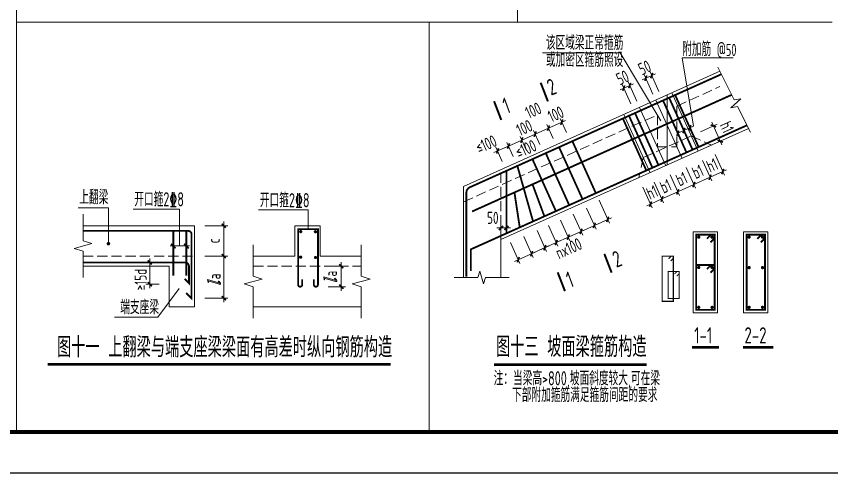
# Model space of a CAD drawing. Extents: x -129922 to 1190196, y -520662 to 139923.
# Drawn here: x -57610 to -37508, y -250510 to -239259 of the extents above; entities that cross this region are included whole.
import ezdxf
from ezdxf.enums import TextEntityAlignment as Align

# ---------------------------------------------------------------- set-up
doc = ezdxf.new("R2010")
doc.units = 0
doc.header["$LTSCALE"] = 1000
doc.header["$MEASUREMENT"] = 0
for name, pattern in [('DASH', [0.35, 0.25, -0.1]), ('DOTE', [2.42, 2, -0.2, 0.02, -0.2]), ('HIDDEN', [0.375, 0.25, -0.125])]:
    doc.linetypes.add(name, pattern=pattern)
doc.layers.add('$AUDIT_BAD_LAYER3', color=7, linetype='Continuous')
doc.layers.add('Y-云图图框', color=7, linetype='Continuous')
for name, color, linetype, lineweight in [('S-基础-DIM', 3, 'Continuous', 20), ('S-墙柱-REIN', 1, 'Continuous', 20), ('S-大样-实线', 2, 'Continuous', 20), ('S-板-BEAM', 4, 'DASH', 20), ('S-轴网-轴线', 1, 'DOTE', 9), ('S-通用-TAB', 7, 'Continuous', 20), ('S-通用-TEXT', 7, 'Continuous', 20), ('S-通用-THIN', 7, 'Continuous', 20)]:
    doc.layers.add(name, color=color, linetype=linetype, lineweight=lineweight)
doc.styles.add('_YT_Name', font='', dxfattribs={"width": 0.8})
doc.styles.add('_YT_Sign_Text', font='ros.shx', dxfattribs={"width": 0.8, "bigfont": 'hztxt.shx'})
doc.styles.get("Standard").update_dxf_attribs({"font": 'gbenor.shx', "bigfont": 'gbcbig.shx'})
doc.styles.add('TSSD_Dimension', font='tssdeng.shx', dxfattribs={"width": 0.7, "bigfont": 'HZTXT.SHX'})
doc.styles.add('TSSD_Rein', font='tssdeng.shx', dxfattribs={"width": 0.7, "bigfont": 'hztxt.shx'})
doc.styles.add('TSSD_Rein_300(数字)', font='Tssdeng.shx', dxfattribs={"width": 0.65, "height": 300, "bigfont": 'hztxt.shx'})
doc.styles.add('TSSD_Rein_350（文字）', font='Tssdeng.shx', dxfattribs={"width": 0.65, "height": 350, "bigfont": 'hztxt.shx'})
doc.styles.get('_YT_Name').set_extended_font_data('SimHei')
doc.dimstyles.new('TSSD_20_100', dxfattribs={"dimtxt": 250, "dimasz": 100, "dimexe": 100, "dimexo": 250, "dimgap": 100, "dimtad": 1, "dimdec": 0, "dimlfac": 0.2, "dimzin": 0, "dimdsep": 46, "dimtxsty": 'TSSD_Dimension', "dimblk": 'ARCHTICK', "dimcen": 0, "dimdle": 100, "dimclrt": 7, "dimadec": 0, "dimazin": 0, "dimtfac": 1, "dimtdec": 0, "dimtix": 1, "dimtmove": 2, "dimatfit": 3, "dimfxl": 0, "dimtolj": 1, "dimtzin": 0, "dimarcsym": 0})

# ---------------------------------------------------------------- blocks, each defined once
blk = doc.blocks.new('ECMCTK_A1_横_单行图名--0')
at = {"color": 4}
blk.add_lwpolyline([(0, 0), (841, 0), (841, 594), (0, 594)], close=True, dxfattribs=at)
at = {"const_width": 1}
blk.add_lwpolyline([(25, 10), (831, 10), (831, 584), (25, 584)], close=True, dxfattribs=at)
at = {"color": 80, "flags": 3}
for tag, height, p in [('YTHQINS', 3, (34.31, 585.5)), ('ECMCKEY', 3, (292.07, 288.23)), ('YTTQINS', 5.62, (848.03, 12.81)), ('YTFRAME', 3, (652.76, 5.84)), ('YTBARCODE_T1', 3, (749.78, 5.95))]:
    blk.add_attdef(tag, text='', height=height, dxfattribs=at).set_placement(p, align=Align.MIDDLE_CENTER)
for tag, height, style, width, p in [('证书编号', 4, '_YT_Sign_Text', 0.8, (708.87, 43.81)), ('审查批准号', 4, '_YT_Sign_Text', 0.8, (761.06, 43.81)), ('工程号', 4, '_YT_Sign_Text', 0.5, (804.08, 44.12)), ('设计单位', 6, '_YT_Name', 0.8, (623.75, 38.6)), ('建设单位', 4, '_YT_Sign_Text', 0.8, (734.96, 36.11)), ('阶段', 4, '_YT_Sign_Text', 0.8, (804.08, 35.81)), ('项目号', 4, '_YT_Sign_Text', 0.5, (822.08, 33.72)), ('项目名称', 4, '_YT_Sign_Text', 0.8, (734.96, 28.11)), ('专业', 4, '_YT_Sign_Text', 0.8, (804.08, 27.31)), ('图纸编号', 4, '_YT_Sign_Text', 0.5, (803.93, 19.36)), ('图纸名称', 4.5, '_YT_Name', 0.8, (735.39, 15.06)), ('出图比例', 4.2, '_YT_Sign_Text', 0.8, (681.82, 11.78)), ('日期', 4, '_YT_Sign_Text', 0.5, (803.88, 12.13)), ('版本号', 4, '_YT_Sign_Text', 0.8, (822.08, 13))]:
    blk.add_attdef(tag, text='', height=height, dxfattribs=dict(style=style, width=width)).set_placement(p, align=Align.CENTER)
at = {"style": '_YT_Sign_Text', "width": 0.8, "flags": 3}
for tag, p, height in [('[审定人]', (590.95, 27.81), 4.1), ('{审定人}', (605.87, 26.45), 6.24), ('[校对人]', (642.23, 27.82), 4.1), ('{校对人}', (658.35, 26.53), 6.24), ('[审核人]', (591.01, 19.76), 4.1), ('{审核人}', (606.98, 18.44), 6.24), ('[设计人]', (642.47, 20.21), 4.1), ('{设计人}', (658.48, 18.54), 6.24), ('[项目负责人]', (590.78, 12.01), 4.1), ('{项目负责人}', (608.28, 10.72), 6.24), ('[专业负责人]', (642.74, 11.77), 4.1), ('{专业负责人}', (658.58, 10.36), 6.24)]:
    blk.add_attdef(tag, p, '', height=height, dxfattribs=at)
at = {"color": 80, "flags": 3}
for tag, p in [('YTQRCODE', (551.04, 11.91)), ('YTBZSIT', (25, 10)), ('EXT_TK_LEFT', (25, 10))]:
    blk.add_attdef(tag, p, '', height=3, dxfattribs=at)
blk = doc.blocks.new('_ArchTick')
at = {"color": 0, "linetype": 'ByBlock', "const_width": 0.4}
blk.add_lwpolyline([(-0.5, -0.5), (0.5, 0.5)], dxfattribs=at)
blk = doc.blocks.new('*D1012')
at = {"layer": '$AUDIT_BAD_LAYER3', "color": 0, "lineweight": -2, "transparency": 16777216}
for p, q in [((177500, 271787), (177500, 271563)), ((177635, 271787), (177635, 271563)), ((177500, 271663), (177400, 271663)), ((177500, 271663), (177635, 271663)), ((177635, 271663), (177735, 271663))]:
    blk.add_line(p, q, dxfattribs=at)
at = {"layer": 'Defpoints', "color": 0, "transparency": 16777216}
for p in [(177500, 272037), (177635, 272037), (177635, 271663)]:
    blk.add_point(p, dxfattribs=at)
at = {"layer": '$AUDIT_BAD_LAYER3', "color": 0, "lineweight": -2, "transparency": 16777216, "xscale": 100, "yscale": 100, "zscale": 100}
blk.add_blockref('_ArchTick', (177500, 271663), dxfattribs=at)
at = {"layer": '$AUDIT_BAD_LAYER3', "color": 0, "lineweight": -2, "transparency": 16777216, "xscale": 100, "yscale": 100, "zscale": 100, "rotation": 180}
blk.add_blockref('_ArchTick', (177635, 271663), dxfattribs=at)
at = {"layer": '$AUDIT_BAD_LAYER3', "color": 7, "transparency": 16777216, "insert": (177299, 271913), "char_height": 300, "attachment_point": 5, "style": 'TSSD_Dimension'}
blk.add_mtext('\\A1;50', dxfattribs=at)
blk = doc.blocks.new('*D1013')
at = {"layer": '$AUDIT_BAD_LAYER3', "color": 0, "lineweight": -2, "transparency": 16777216}
for p, q in [((179919, 272345), (180172, 271784)), ((179613, 272149), (179844, 271636)), ((179712, 271686), (180222, 271917))]:
    blk.add_line(p, q, dxfattribs=at)
at = {"layer": 'Defpoints', "color": 0, "transparency": 16777216}
for p in [(179816, 272573), (179510, 272377), (180131, 271875)]:
    blk.add_point(p, dxfattribs=at)
at = {"layer": '$AUDIT_BAD_LAYER3', "color": 0, "lineweight": -2, "transparency": 16777216, "xscale": 100, "yscale": 100, "zscale": 100}
for p, rotation in [((179803, 271727), 204.2896696224662), ((180131, 271875), 24.28966962246615)]:
    blk.add_blockref('_ArchTick', p, dxfattribs=dict(at, rotation=rotation))
blk = doc.blocks.new('*D1014')
at = {"layer": '$AUDIT_BAD_LAYER3', "color": 0, "lineweight": -2, "transparency": 16777216}
for p, q in [((179284, 272001), (179516, 271488)), ((179613, 272149), (179844, 271636)), ((179383, 271538), (179894, 271769))]:
    blk.add_line(p, q, dxfattribs=at)
at = {"layer": 'Defpoints', "color": 0, "transparency": 16777216}
for p in [(179182, 272229), (179510, 272377), (179803, 271727)]:
    blk.add_point(p, dxfattribs=at)
at = {"layer": '$AUDIT_BAD_LAYER3', "color": 0, "lineweight": -2, "transparency": 16777216, "xscale": 100, "yscale": 100, "zscale": 100}
for p, rotation in [((179803, 271727), 24.28966962246615), ((179475, 271579), 204.2896696224662)]:
    blk.add_blockref('_ArchTick', p, dxfattribs=dict(at, rotation=rotation))
blk = doc.blocks.new('*D1015')
at = {"layer": '$AUDIT_BAD_LAYER3', "color": 0, "lineweight": -2, "transparency": 16777216}
for p, q in [((179284, 272001), (179516, 271488)), ((178971, 271859), (179202, 271347)), ((179070, 271397), (179566, 271620))]:
    blk.add_line(p, q, dxfattribs=at)
at = {"layer": 'Defpoints', "color": 0, "transparency": 16777216}
for p in [(179182, 272229), (178868, 272087), (179475, 271579)]:
    blk.add_point(p, dxfattribs=at)
at = {"layer": '$AUDIT_BAD_LAYER3', "color": 0, "lineweight": -2, "transparency": 16777216, "xscale": 100, "yscale": 100, "zscale": 100}
for p, rotation in [((179475, 271579), 24.28966962246615), ((179161, 271438), 204.2896696224662)]:
    blk.add_blockref('_ArchTick', p, dxfattribs=dict(at, rotation=rotation))
blk = doc.blocks.new('*D1016')
at = {"layer": '$AUDIT_BAD_LAYER3', "color": 0, "lineweight": -2, "transparency": 16777216}
for p, q in [((178971, 271859), (179202, 271347)), ((178673, 271725), (178904, 271212)), ((178772, 271262), (179252, 271479))]:
    blk.add_line(p, q, dxfattribs=at)
at = {"layer": 'Defpoints', "color": 0, "transparency": 16777216}
for p in [(178868, 272087), (178570, 271953), (179161, 271438)]:
    blk.add_point(p, dxfattribs=at)
at = {"layer": '$AUDIT_BAD_LAYER3', "color": 0, "lineweight": -2, "transparency": 16777216, "xscale": 100, "yscale": 100, "zscale": 100}
for p, rotation in [((178863, 271303), 204.2896696224662), ((179161, 271438), 24.28966962246615)]:
    blk.add_blockref('_ArchTick', p, dxfattribs=dict(at, rotation=rotation))
at = {"layer": '$AUDIT_BAD_LAYER3', "color": 7, "transparency": 16777216, "insert": (179169, 271159), "char_height": 300, "attachment_point": 5, "rotation": 24.2897, "style": 'TSSD_Dimension'}
blk.add_mtext('\\A1;nx100', dxfattribs=at)
blk = doc.blocks.new('*D1017')
at = {"layer": '$AUDIT_BAD_LAYER3', "color": 0, "lineweight": -2, "transparency": 16777216}
for p, q in [((178394, 271599), (178625, 271086)), ((178673, 271725), (178904, 271212)), ((178493, 271136), (178954, 271344))]:
    blk.add_line(p, q, dxfattribs=at)
at = {"layer": 'Defpoints', "color": 0, "transparency": 16777216}
for p in [(178291, 271827), (178570, 271953), (178863, 271303)]:
    blk.add_point(p, dxfattribs=at)
at = {"layer": '$AUDIT_BAD_LAYER3', "color": 0, "lineweight": -2, "transparency": 16777216, "xscale": 100, "yscale": 100, "zscale": 100}
for p, rotation in [((178863, 271303), 24.28966962246615), ((178584, 271177), 204.2896696224662)]:
    blk.add_blockref('_ArchTick', p, dxfattribs=dict(at, rotation=rotation))
blk = doc.blocks.new('*D1018')
at = {"layer": '$AUDIT_BAD_LAYER3', "color": 0, "lineweight": -2, "transparency": 16777216}
for p, q in [((178394, 271599), (178625, 271086)), ((178066, 271451), (178297, 270938)), ((178165, 270988), (178675, 271219))]:
    blk.add_line(p, q, dxfattribs=at)
at = {"layer": 'Defpoints', "color": 0, "transparency": 16777216}
for p in [(178291, 271827), (177963, 271679), (178584, 271177)]:
    blk.add_point(p, dxfattribs=at)
at = {"layer": '$AUDIT_BAD_LAYER3', "color": 0, "lineweight": -2, "transparency": 16777216, "xscale": 100, "yscale": 100, "zscale": 100}
for p, rotation in [((178584, 271177), 24.28966962246615), ((178256, 271029), 204.2896696224662)]:
    blk.add_blockref('_ArchTick', p, dxfattribs=dict(at, rotation=rotation))
blk = doc.blocks.new('*D1019')
at = {"layer": '$AUDIT_BAD_LAYER3', "color": 0, "lineweight": -2, "transparency": 16777216}
for p, q in [((178066, 271451), (178297, 270938)), ((177738, 271303), (177969, 270790)), ((177837, 270840), (178347, 271070))]:
    blk.add_line(p, q, dxfattribs=at)
at = {"layer": 'Defpoints', "color": 0, "transparency": 16777216}
for p in [(177963, 271679), (177635, 271530), (178256, 271029)]:
    blk.add_point(p, dxfattribs=at)
at = {"layer": '$AUDIT_BAD_LAYER3', "color": 0, "lineweight": -2, "transparency": 16777216, "xscale": 100, "yscale": 100, "zscale": 100}
for p, rotation in [((177928, 270881), 204.2896696307332), ((178256, 271029), 24.28966963073316)]:
    blk.add_blockref('_ArchTick', p, dxfattribs=dict(at, rotation=rotation))
blk = doc.blocks.new('*D1020')
at = {"layer": '$AUDIT_BAD_LAYER3', "color": 0, "lineweight": -2, "transparency": 16777216}
for p, q in [((178787, 273867), (178630, 274216)), ((178671, 274125), (179000, 274272)), ((179115, 274015), (178959, 274363)), ((179000, 274272), (179091, 274313)), ((178671, 274125), (178580, 274084))]:
    blk.add_line(p, q, dxfattribs=at)
at = {"layer": 'Defpoints', "color": 0, "transparency": 16777216}
for p in [(179000, 274272), (179217, 273787), (178889, 273639)]:
    blk.add_point(p, dxfattribs=at)
at = {"layer": '$AUDIT_BAD_LAYER3', "color": 0, "lineweight": -2, "transparency": 16777216, "xscale": 100, "yscale": 100, "zscale": 100}
for p, rotation in [((178671, 274125), 24.12378017419213), ((179000, 274272), 204.1237801741921)]:
    blk.add_blockref('_ArchTick', p, dxfattribs=dict(at, rotation=rotation))
at = {"layer": '$AUDIT_BAD_LAYER3', "color": 7, "transparency": 16777216, "insert": (178852, 274468), "char_height": 300, "attachment_point": 5, "rotation": 24.1238, "style": 'TSSD_Dimension'}
blk.add_mtext('\\A1;100', dxfattribs=at)
blk = doc.blocks.new('*D1021')
at = {"layer": '$AUDIT_BAD_LAYER3', "color": 0, "lineweight": -2, "transparency": 16777216}
for p, q in [((178787, 273867), (178630, 274216)), ((178251, 273937), (178762, 274165)), ((178459, 273719), (178302, 274069))]:
    blk.add_line(p, q, dxfattribs=at)
at = {"layer": 'Defpoints', "color": 0, "transparency": 16777216}
for p in [(178671, 274125), (178889, 273639), (178561, 273490)]:
    blk.add_point(p, dxfattribs=at)
at = {"layer": '$AUDIT_BAD_LAYER3', "color": 0, "lineweight": -2, "transparency": 16777216, "xscale": 100, "yscale": 100, "zscale": 100}
for p, rotation in [((178671, 274125), 24.1237801741921), ((178343, 273977), 204.1237801741921)]:
    blk.add_blockref('_ArchTick', p, dxfattribs=dict(at, rotation=rotation))
at = {"layer": '$AUDIT_BAD_LAYER3', "color": 7, "transparency": 16777216, "insert": (178296, 274561), "char_height": 300, "attachment_point": 5, "rotation": 24.1238, "style": 'TSSD_Dimension'}
blk.add_mtext('\\A1;100', dxfattribs=at)
blk = doc.blocks.new('*D1022')
at = {"layer": '$AUDIT_BAD_LAYER3', "color": 0, "lineweight": -2, "transparency": 16777216}
for p, q in [((178459, 273719), (178302, 274069)), ((178343, 273977), (178434, 274018)), ((178014, 273830), (177923, 273789)), ((178130, 273571), (177973, 273922)), ((178014, 273830), (178343, 273977))]:
    blk.add_line(p, q, dxfattribs=at)
at = {"layer": 'Defpoints', "color": 0, "transparency": 16777216}
for p in [(178343, 273977), (178561, 273490), (178233, 273342)]:
    blk.add_point(p, dxfattribs=at)
at = {"layer": '$AUDIT_BAD_LAYER3', "color": 0, "lineweight": -2, "transparency": 16777216, "xscale": 100, "yscale": 100, "zscale": 100}
for p, rotation in [((178343, 273977), 204.1237801741921), ((178014, 273830), 24.12378017419213)]:
    blk.add_blockref('_ArchTick', p, dxfattribs=dict(at, rotation=rotation))
at = {"layer": '$AUDIT_BAD_LAYER3', "color": 7, "transparency": 16777216, "insert": (178076, 274132), "char_height": 300, "attachment_point": 5, "rotation": 24.1238, "style": 'TSSD_Dimension'}
blk.add_mtext('\\A1;100', dxfattribs=at)
blk = doc.blocks.new('*D1023')
at = {"layer": '$AUDIT_BAD_LAYER3', "color": 0, "lineweight": -2, "transparency": 16777216}
for p, q in [((177594, 273642), (178105, 273871)), ((178130, 273571), (177973, 273922)), ((177802, 273422), (177645, 273774))]:
    blk.add_line(p, q, dxfattribs=at)
at = {"layer": 'Defpoints', "color": 0, "transparency": 16777216}
for p in [(178014, 273830), (177904, 273194), (178233, 273342)]:
    blk.add_point(p, dxfattribs=at)
at = {"layer": '$AUDIT_BAD_LAYER3', "color": 0, "lineweight": -2, "transparency": 16777216, "xscale": 100, "yscale": 100, "zscale": 100}
for p, rotation in [((178014, 273830), 24.1237801741921), ((177686, 273683), 204.1237801741921)]:
    blk.add_blockref('_ArchTick', p, dxfattribs=dict(at, rotation=rotation))
at = {"layer": '$AUDIT_BAD_LAYER3', "color": 7, "transparency": 16777216, "insert": (178112, 273612), "char_height": 300, "attachment_point": 5, "rotation": 24.1238, "style": 'TSSD_Dimension'}
blk.add_mtext('\\A1;≤100', dxfattribs=at)
blk = doc.blocks.new('*D1024')
at = {"layer": '$AUDIT_BAD_LAYER3', "color": 0, "lineweight": -2, "transparency": 16777216}
for p, q in [((177325, 273522), (177777, 273724)), ((177533, 273302), (177375, 273654)), ((177802, 273422), (177645, 273774))]:
    blk.add_line(p, q, dxfattribs=at)
at = {"layer": 'Defpoints', "color": 0, "transparency": 16777216}
for p in [(177686, 273683), (177904, 273194), (177635, 273074)]:
    blk.add_point(p, dxfattribs=at)
at = {"layer": '$AUDIT_BAD_LAYER3', "color": 0, "lineweight": -2, "transparency": 16777216, "xscale": 100, "yscale": 100, "zscale": 100}
for p, rotation in [((177416, 273562), 204.1237801759977), ((177686, 273683), 24.12378017599764)]:
    blk.add_blockref('_ArchTick', p, dxfattribs=dict(at, rotation=rotation))
at = {"layer": '$AUDIT_BAD_LAYER3', "color": 7, "transparency": 16777216, "insert": (177135, 273727), "char_height": 300, "attachment_point": 5, "rotation": 24.1238, "style": 'TSSD_Dimension'}
blk.add_mtext('\\A1;≤100', dxfattribs=at)
blk = doc.blocks.new('*D1025')
at = {"layer": '$AUDIT_BAD_LAYER3', "color": 0, "lineweight": -2, "transparency": 16777216}
for p, q in [((180704, 274720), (180487, 275200)), ((180850, 274786), (180633, 275267)), ((180675, 275175), (180766, 275217)), ((180528, 275109), (180437, 275068)), ((180528, 275109), (180675, 275175))]:
    blk.add_line(p, q, dxfattribs=at)
at = {"layer": 'Defpoints', "color": 0, "transparency": 16777216}
for p in [(180675, 275175), (180807, 274492), (180953, 274558)]:
    blk.add_point(p, dxfattribs=at)
at = {"layer": '$AUDIT_BAD_LAYER3', "color": 0, "lineweight": -2, "transparency": 16777216, "xscale": 100, "yscale": 100, "zscale": 100}
for p, rotation in [((180528, 275109), 24.28966963078919), ((180675, 275175), 204.2896696307892)]:
    blk.add_blockref('_ArchTick', p, dxfattribs=dict(at, rotation=rotation))
at = {"layer": '$AUDIT_BAD_LAYER3', "color": 7, "transparency": 16777216, "insert": (180498, 275370), "char_height": 300, "attachment_point": 5, "rotation": 24.2897, "style": 'TSSD_Dimension'}
blk.add_mtext('\\A1;50', dxfattribs=at)
blk = doc.blocks.new('*D1026')
at = {"layer": '$AUDIT_BAD_LAYER3', "color": 0, "lineweight": -2, "transparency": 16777216}
for p, q in [((181248, 274965), (181031, 275446)), ((181072, 275355), (181218, 275421)), ((181394, 275031), (181177, 275512)), ((181218, 275421), (181309, 275462)), ((181072, 275355), (180981, 275314))]:
    blk.add_line(p, q, dxfattribs=at)
at = {"layer": 'Defpoints', "color": 0, "transparency": 16777216}
for p in [(181218, 275421), (181497, 274803), (181351, 274737)]:
    blk.add_point(p, dxfattribs=at)
at = {"layer": '$AUDIT_BAD_LAYER3', "color": 0, "lineweight": -2, "transparency": 16777216, "xscale": 100, "yscale": 100, "zscale": 100}
for p, rotation in [((181072, 275355), 24.28966963347192), ((181218, 275421), 204.289669633472)]:
    blk.add_blockref('_ArchTick', p, dxfattribs=dict(at, rotation=rotation))
at = {"layer": '$AUDIT_BAD_LAYER3', "color": 7, "transparency": 16777216, "insert": (181042, 275616), "char_height": 300, "attachment_point": 5, "rotation": 24.2897, "style": 'TSSD_Dimension'}
blk.add_mtext('\\A1;50', dxfattribs=at)
blk = doc.blocks.new('*D1027')
at = {"layer": '$AUDIT_BAD_LAYER3', "color": 0, "lineweight": -2, "transparency": 16777216}
for p, q in [((181281, 272795), (181510, 272287)), ((181670, 272970), (181899, 272462)), ((181378, 272337), (181949, 272595))]:
    blk.add_line(p, q, dxfattribs=at)
at = {"layer": 'Defpoints', "color": 0, "transparency": 16777216}
for p in [(181567, 273198), (181178, 273023), (181858, 272554)]:
    blk.add_point(p, dxfattribs=at)
at = {"layer": '$AUDIT_BAD_LAYER3', "color": 0, "lineweight": -2, "transparency": 16777216, "xscale": 100, "yscale": 100, "zscale": 100}
for p, rotation in [((181858, 272554), 24.28966963075334), ((181469, 272378), 204.2896696307533)]:
    blk.add_blockref('_ArchTick', p, dxfattribs=dict(at, rotation=rotation))
at = {"layer": '$AUDIT_BAD_LAYER3', "color": 7, "transparency": 16777216, "insert": (181561, 272694), "char_height": 300, "attachment_point": 5, "rotation": 24.2897, "style": 'TSSD_Dimension'}
blk.add_mtext('\\A1;b1', dxfattribs=at)
blk = doc.blocks.new('*D1028')
at = {"layer": '$AUDIT_BAD_LAYER3', "color": 0, "lineweight": -2, "transparency": 16777216}
for p, q in [((182068, 273150), (182297, 272642)), ((181670, 272970), (181899, 272462)), ((181767, 272512), (182347, 272774))]:
    blk.add_line(p, q, dxfattribs=at)
at = {"layer": 'Defpoints', "color": 0, "transparency": 16777216}
for p in [(181567, 273198), (181965, 273378), (182256, 272733)]:
    blk.add_point(p, dxfattribs=at)
at = {"layer": '$AUDIT_BAD_LAYER3', "color": 0, "lineweight": -2, "transparency": 16777216, "xscale": 100, "yscale": 100, "zscale": 100}
for p, rotation in [((182256, 272733), 24.28966963347195), ((181858, 272554), 204.289669633472)]:
    blk.add_blockref('_ArchTick', p, dxfattribs=dict(at, rotation=rotation))
at = {"layer": '$AUDIT_BAD_LAYER3', "color": 7, "transparency": 16777216, "insert": (181954, 272871), "char_height": 300, "attachment_point": 5, "rotation": 24.2897, "style": 'TSSD_Dimension'}
blk.add_mtext('\\A1;b1', dxfattribs=at)
blk = doc.blocks.new('*D1029')
at = {"layer": '$AUDIT_BAD_LAYER3', "color": 0, "lineweight": -2, "transparency": 16777216}
for p, q in [((182466, 273329), (182695, 272822)), ((182068, 273150), (182297, 272642)), ((182165, 272692), (182745, 272954))]:
    blk.add_line(p, q, dxfattribs=at)
at = {"layer": 'Defpoints', "color": 0, "transparency": 16777216}
for p in [(182363, 273557), (181965, 273378), (182654, 272913)]:
    blk.add_point(p, dxfattribs=at)
at = {"layer": '$AUDIT_BAD_LAYER3', "color": 0, "lineweight": -2, "transparency": 16777216, "xscale": 100, "yscale": 100, "zscale": 100}
for p, rotation in [((182654, 272913), 24.28966963347195), ((182256, 272733), 204.289669633472)]:
    blk.add_blockref('_ArchTick', p, dxfattribs=dict(at, rotation=rotation))
at = {"layer": '$AUDIT_BAD_LAYER3', "color": 7, "transparency": 16777216, "insert": (182352, 273051), "char_height": 300, "attachment_point": 5, "rotation": 24.2897, "style": 'TSSD_Dimension'}
blk.add_mtext('\\A1;b1', dxfattribs=at)
blk = doc.blocks.new('*D1030')
at = {"layer": '$AUDIT_BAD_LAYER3', "color": 0, "lineweight": -2, "transparency": 16777216}
for p, q in [((182779, 273471), (183009, 272963)), ((182466, 273329), (182695, 272822)), ((182654, 272913), (182968, 273054)), ((182968, 273054), (183059, 273095)), ((182654, 272913), (182563, 272872))]:
    blk.add_line(p, q, dxfattribs=at)
at = {"layer": 'Defpoints', "color": 0, "transparency": 16777216}
for p in [(182677, 273699), (182363, 273557), (182968, 273054)]:
    blk.add_point(p, dxfattribs=at)
at = {"layer": '$AUDIT_BAD_LAYER3', "color": 0, "lineweight": -2, "transparency": 16777216, "xscale": 100, "yscale": 100, "zscale": 100}
for p, rotation in [((182654, 272913), 24.28966963347192), ((182968, 273054), 204.289669633472)]:
    blk.add_blockref('_ArchTick', p, dxfattribs=dict(at, rotation=rotation))
at = {"layer": '$AUDIT_BAD_LAYER3', "color": 7, "transparency": 16777216, "insert": (182708, 273211), "char_height": 300, "attachment_point": 5, "rotation": 24.2897, "style": 'TSSD_Dimension'}
blk.add_mtext('\\A1;h1', dxfattribs=at)
blk = doc.blocks.new('*D1031')
at = {"layer": '$AUDIT_BAD_LAYER3', "color": 0, "lineweight": -2, "transparency": 16777216}
for p, q in [((181281, 272795), (181510, 272287)), ((181000, 272668), (181229, 272160)), ((181188, 272251), (181469, 272378)), ((181469, 272378), (181560, 272419)), ((181188, 272251), (181097, 272210))]:
    blk.add_line(p, q, dxfattribs=at)
at = {"layer": 'Defpoints', "color": 0, "transparency": 16777216}
for p in [(181178, 273023), (180897, 272896), (181469, 272378)]:
    blk.add_point(p, dxfattribs=at)
at = {"layer": '$AUDIT_BAD_LAYER3', "color": 0, "lineweight": -2, "transparency": 16777216, "xscale": 100, "yscale": 100, "zscale": 100}
for p, rotation in [((181469, 272378), 204.2896696307307), ((181188, 272251), 24.28966963073076)]:
    blk.add_blockref('_ArchTick', p, dxfattribs=dict(at, rotation=rotation))
at = {"layer": '$AUDIT_BAD_LAYER3', "color": 7, "transparency": 16777216, "insert": (181226, 272543), "char_height": 300, "attachment_point": 5, "rotation": 24.2897, "style": 'TSSD_Dimension'}
blk.add_mtext('\\A1;h1', dxfattribs=at)
blk = doc.blocks.new('*D1032')
at = {"layer": '$AUDIT_BAD_LAYER3', "color": 0, "lineweight": -2, "transparency": 16777216}
for p, q in [((182420, 274037), (182828, 274221)), ((182948, 273712), (182695, 274271)), ((182591, 273660), (182998, 273844))]:
    blk.add_line(p, q, dxfattribs=at)
at = {"layer": 'Defpoints', "color": 0, "transparency": 16777216}
for p in [(182737, 274180), (182193, 273935), (182363, 273557)]:
    blk.add_point(p, dxfattribs=at)
at = {"layer": '$AUDIT_BAD_LAYER3', "color": 0, "lineweight": -2, "transparency": 16777216, "xscale": 100, "yscale": 100, "zscale": 100}
for p, rotation in [((182737, 274180), 114.2896696307758), ((182907, 273803), 294.2896696307758)]:
    blk.add_blockref('_ArchTick', p, dxfattribs=dict(at, rotation=rotation))
at = {"layer": '$AUDIT_BAD_LAYER3', "color": 7, "transparency": 16777216, "insert": (183071, 274151), "char_height": 300, "attachment_point": 5, "rotation": 294.2897, "style": 'TSSD_Dimension'}
blk.add_mtext('\\A1;h1', dxfattribs=at)
blk = doc.blocks.new('*D1008')
at = {"layer": '$AUDIT_BAD_LAYER3', "color": 0, "lineweight": -2, "transparency": 16777216}
for p, q in [((123411, 17355), (123080, 17355)), ((123180, 17355), (123180, 17455)), ((123180, 17355), (123180, 16818)), ((123411, 16818), (123080, 16818)), ((123180, 16818), (123180, 16718))]:
    blk.add_line(p, q, dxfattribs=at)
at = {"layer": 'Defpoints', "color": 0, "transparency": 16777216}
for p in [(123661, 17355), (123180, 16818), (123661, 16818)]:
    blk.add_point(p, dxfattribs=at)
at = {"layer": '$AUDIT_BAD_LAYER3', "color": 0, "lineweight": -2, "transparency": 16777216, "xscale": 100, "yscale": 100, "zscale": 100}
for p, rotation in [((123180, 17355), 270), ((123180, 16818), 90)]:
    blk.add_blockref('_ArchTick', p, dxfattribs=dict(at, rotation=rotation))
at = {"layer": '$AUDIT_BAD_LAYER3', "color": 7, "transparency": 16777216, "insert": (122955, 16933), "char_height": 300, "attachment_point": 5, "rotation": 90, "style": 'TSSD_Dimension'}
blk.add_mtext('\\A1;≥15d ', dxfattribs=at)
blk = doc.blocks.new('*D1009')
at = {"layer": '$AUDIT_BAD_LAYER3', "color": 0, "lineweight": -2, "transparency": 16777216}
for p, q in [((127902, 17361), (127902, 16657)), ((127576, 17261), (128002, 17261)), ((127576, 16757), (128002, 16757))]:
    blk.add_line(p, q, dxfattribs=at)
at = {"layer": 'Defpoints', "color": 0, "transparency": 16777216}
for p in [(127326, 17261), (127326, 16757), (127902, 16757)]:
    blk.add_point(p, dxfattribs=at)
at = {"layer": '$AUDIT_BAD_LAYER3', "color": 0, "lineweight": -2, "transparency": 16777216, "xscale": 100, "yscale": 100, "zscale": 100}
for p, rotation in [((127902, 17261), 90), ((127902, 16757), 270)]:
    blk.add_blockref('_ArchTick', p, dxfattribs=dict(at, rotation=rotation))
blk = doc.blocks.new('*D1010')
at = {"layer": '$AUDIT_BAD_LAYER3', "color": 0, "lineweight": -2, "transparency": 16777216}
for p, q in [((125005, 18361), (125005, 17411)), ((124536, 18261), (125105, 18261)), ((124536, 17511), (125105, 17511))]:
    blk.add_line(p, q, dxfattribs=at)
at = {"layer": 'Defpoints', "color": 0, "transparency": 16777216}
for p in [(124286, 18261), (124286, 17511), (125005, 17511)]:
    blk.add_point(p, dxfattribs=at)
at = {"layer": '$AUDIT_BAD_LAYER3', "color": 0, "lineweight": -2, "transparency": 16777216, "xscale": 100, "yscale": 100, "zscale": 100}
for p, rotation in [((125005, 18261), 90), ((125005, 17511), 270)]:
    blk.add_blockref('_ArchTick', p, dxfattribs=dict(at, rotation=rotation))
at = {"layer": '$AUDIT_BAD_LAYER3', "color": 7, "transparency": 16777216, "insert": (124755, 17886), "char_height": 300, "attachment_point": 5, "rotation": 90, "style": 'TSSD_Dimension'}
blk.add_mtext('\\A1;c', dxfattribs=at)
blk = doc.blocks.new('*D1011')
at = {"layer": '$AUDIT_BAD_LAYER3', "color": 0, "lineweight": -2, "transparency": 16777216}
for p, q in [((124536, 17511), (125105, 17511)), ((125005, 17611), (125005, 16372)), ((124536, 16472), (125105, 16472))]:
    blk.add_line(p, q, dxfattribs=at)
at = {"layer": 'Defpoints', "color": 0, "transparency": 16777216}
for p in [(124286, 17511), (124286, 16472), (125005, 16472)]:
    blk.add_point(p, dxfattribs=at)
at = {"layer": '$AUDIT_BAD_LAYER3', "color": 0, "lineweight": -2, "transparency": 16777216, "xscale": 100, "yscale": 100, "zscale": 100}
for p, rotation in [((125005, 17511), 90), ((125005, 16472), 270)]:
    blk.add_blockref('_ArchTick', p, dxfattribs=dict(at, rotation=rotation))
blk = doc.blocks.new('L')
blk.add_hatch(color=256).paths.add_polyline_path([(729, 1457), (517, 1424), (520, 1401), (546, 1406), (559, 1406), (573, 1406), (589, 1401), (606, 1393), (610, 1377), (608, 1358), (402, 654), (396, 630), (402, 603), (409, 589), (425, 574), (450, 570), (481, 576), (511, 593), (538, 613), (563, 638), (581, 656), (600, 683), (620, 708), (604, 732), (591, 716), (579, 697), (563, 675), (542, 652), (524, 640), (509, 640), (499, 652), (499, 671), (503, 689)])
blk.add_lwpolyline([(517, 1424), (729, 1457), (503, 689), (499, 671), (499, 652), (509, 640), (524, 640), (542, 652), (563, 675), (579, 697), (591, 716), (604, 732), (620, 708), (600, 683), (581, 656), (563, 638), (538, 613), (511, 593), (481, 576), (450, 570), (425, 574), (409, 589), (402, 603), (396, 630), (402, 654), (608, 1358), (610, 1377), (606, 1393), (589, 1401), (573, 1406), (559, 1406), (546, 1406), (520, 1401), (517, 1424)])
blk = doc.blocks.new('La')
at = {"xscale": 0.362879999956931, "yscale": 0.362879999956931, "zscale": 0.362879999956931, "rotation": 4.997341366769868e-08}
blk.add_blockref('L', (55755, 21072), dxfattribs=at)
at = {"style": 'TSSD_Rein', "width": 0.7}
blk.add_text('a', height=300, rotation=0, dxfattribs=at).set_placement((56095, 21278), align=Align.CENTER)
blk = doc.blocks.new('DDFGH')
at = {"layer": 'Defpoints', "color": 0, "linetype": 'ByBlock'}
for p in [(177904.5, 273194.3), (178252.7, 273351.5)]:
    blk.add_point(p, dxfattribs=at)
at = {"layer": 'S-墙柱-REIN', "const_width": 45}
blk.add_lwpolyline([(182934.5, 275453.1), (176735.2, 272667.5, 0.2948392), (176646.9, 272530.8), (176646.9, 270465)], format="xyb", dxfattribs=at)
at = {"layer": 'S-墙柱-REIN'}
for points, const_width in [([(176789.4, 272070.2), (183188.3, 274945.8)], 45), ([(182075.4, 273521.2), (181496.9, 274803.2)], 45), ([(182225.7, 273589.1), (181647.2, 274871)], 45), ([(182373.6, 273656.6), (181795.1, 274938.6)], 45), ([(181237.3, 273142.1), (180658.7, 274424.1)], 45), ([(181385.1, 273209.7), (180806.6, 274491.6)], 45), ([(176759.2, 270599.8), (176759.2, 271136.8), (183564.4, 274194.3)], 45), ([(181086.9, 273074.3), (180508.4, 274356.2)], 45), ([(179837.8, 272524.7), (179259.3, 273806.7)], 45), ([(179509.7, 272376.6), (178931.1, 273658.6)], 45), ([(178853.4, 272080.5), (178274.9, 273362.4)], 45), ([(179181.5, 272228.6), (178603, 273510.5)], 45), ([(177904.5, 273194.3), (178291, 271826.7)], 45), ([(177634.7, 271530.5), (177634.7, 273073.5)], 45), ([(178277, 272741.5), (178570.1, 271952.6)], 45), ([(177832.4, 272540.9), (177962.9, 271678.6)], 45), ([(182575.8, 271395.6), (182679.1, 271498.8), (182767.4, 271498.8), (182767.4, 269643.8), (182312.4, 269643.8), (182312.4, 271498.8), (182767.4, 271498.8), (182767.4, 271410.4), (182664.2, 271307.2)], 45), ([(183819.2, 271395.6), (183922.4, 271498.8), (184010.7, 271498.8), (184010.7, 269643.8), (183555.7, 269643.8), (183555.7, 271498.8), (184010.7, 271498.8), (184010.7, 271410.4), (183907.5, 271307.2)], 45), ([(181633.8, 270906.6), (181695.8, 270968.5), (181748.8, 270968.5), (181748.8, 269855.5), (181475.8, 269855.5), (181475.8, 270968.5), (181748.8, 270968.5), (181748.8, 270915.5), (181686.9, 270853.5)], 27), ([(182575.8, 270648.4), (182679.1, 270751.5), (182767.4, 270751.5), (182767.4, 269643.8), (182312.4, 269643.8), (182312.4, 270751.5), (182767.4, 270751.5), (182767.4, 270663.2), (182664.2, 270560)], 45), ([(181779.4, 270529.9), (181841.3, 270591.8), (181894.3, 270591.8), (181894.3, 269927.1), (181621.3, 269927.1), (181621.3, 270591.8), (181894.3, 270591.8), (181894.3, 270538.8), (181832.4, 270476.9)], 27)]:
    blk.add_lwpolyline(points, dxfattribs=dict(at, const_width=const_width))
at = {"layer": 'S-墙柱-REIN', "const_width": 40}
for points in [[(182354.9, 271436.3, 1), (182394.9, 271436.3, 1)], [(182684.9, 271436.3, 1), (182724.9, 271436.3, 1)], [(183598.2, 271436.3, 1), (183638.2, 271436.3, 1)], [(183928.2, 271436.3, 1), (183968.2, 271436.3, 1)], [(182354.9, 270689, 1), (182394.9, 270689, 1)], [(182684.9, 270689, 1), (182724.9, 270689, 1)], [(183598.2, 270686.4, 1), (183638.2, 270686.4, 1)], [(183928.2, 270686.4, 1), (183968.2, 270686.4, 1)], [(182354.9, 269706.3, 1), (182394.9, 269706.3, 1)], [(182354.9, 269706.3, 1), (182394.9, 269706.3, 1)], [(182684.9, 269706.3, 1), (182724.9, 269706.3, 1)], [(182684.9, 269706.3, 1), (182724.9, 269706.3, 1)], [(183598.2, 269706.3, 1), (183638.2, 269706.3, 1)], [(183928.2, 269706.3, 1), (183968.2, 269706.3, 1)]]:
    blk.add_lwpolyline(points, format="xyb", close=True, dxfattribs=at)
at = {"layer": 'S-大样-实线'}
for p, q in [((176574.9, 272688.4), (182896.4, 275529.1)), ((177500.2, 271376.2), (183602.6, 274118)), ((176574.9, 270440.7), (176574.9, 272688.4)), ((177500.2, 270440.7), (177500.2, 271376.2)), ((182239.9, 271571.3), (182239.9, 269571.3)), ((182839.9, 271571.3), (182239.9, 271571.3)), ((182839.9, 269571.3), (182839.9, 271571.3)), ((184083.2, 271571.3), (183483.2, 271571.3)), ((183483.2, 271571.3), (183483.2, 269571.3)), ((184083.2, 269571.3), (184083.2, 271571.3)), ((182239.9, 269571.3), (182839.9, 269571.3)), ((183483.2, 269571.3), (184083.2, 269571.3))]:
    blk.add_line(p, q, dxfattribs=at)
at = {"layer": 'S-板-BEAM'}
for p, q in [((181835.1, 274667.7), (182896.4, 275147.8)), ((176574.9, 272307.1), (181356.1, 274451.5)), ((181356.1, 274451.5), (181356.1, 273665.1)), ((181008.2, 273400), (182192.6, 273934.5)), ((182192.6, 273934.5), (182689.6, 273704.9)), ((181356.1, 273665.1), (181835.1, 273665.1)), ((177500.2, 271376.2), (177500.2, 273106))]:
    blk.add_line(p, q, dxfattribs=at)
at = {"layer": 'S-板-BEAM', "linetype": 'HIDDEN'}
for p, q in [((181835.1, 273665.1), (181835.1, 274667.7)), ((181008.2, 273400), (180897.3, 272896))]:
    blk.add_line(p, q, dxfattribs=at)
at = {"layer": 'S-轴网-轴线', "lineweight": 13}
for p, q in [((182362.8, 273557.4), (181714.3, 274994.4)), ((181964.8, 273377.8), (181316.3, 274814.8)), ((181595.6, 274940.9), (181595.6, 273216.3)), ((181566.8, 273198.1), (180918.3, 274635.2)), ((181178.4, 273022.9), (180529.9, 274459.9))]:
    blk.add_line(p, q, dxfattribs=at)
at = {"layer": 'S-通用-TEXT'}
for p, q in [((180436.7, 275982.3), (178522.4, 275982.3)), ((181445.1, 274306.9), (180436.7, 275982.3)), ((182250.8, 274171.9), (181963.6, 275855.1)), ((181963.6, 275855.1), (183220.9, 275855.1)), ((182250.8, 274171.9), (181857.2, 274003.2))]:
    blk.add_line(p, q, dxfattribs=at)
at = {"layer": 'S-通用-TEXT', "color": 3, "const_width": 70}
for points in [[(182212.2, 268719.6), (182874.3, 268719.6)], [(183469.4, 268719.6), (184218.3, 268719.6)], [(177328.4, 268292.3), (181094, 268292.3)]]:
    blk.add_lwpolyline(points, dxfattribs=at)
at = {"layer": 'S-通用-THIN'}
for p, q in [((182845.5, 275630.9), (183250.2, 274822.2)), ((183414.4, 274848), (183169.8, 274629)), ((183250.2, 274822.2), (183414.4, 274848)), ((183169.8, 274629), (183334, 274654.8)), ((183334, 274654.8), (183648.1, 274027.2)), ((176982.4, 270599.1), (176932, 270440.7)), ((177068.8, 270282.3), (176982.4, 270599.1)), ((176932, 270440.7), (176349.4, 270440.7)), ((177119.2, 270440.7), (177068.8, 270282.3)), ((177701.8, 270440.7), (177119.2, 270440.7))]:
    blk.add_line(p, q, dxfattribs=at)
at = {"layer": 'S-通用-THIN', "const_width": 50}
for points in [[(178479.4, 275244.9), (178657.6, 274783.2)], [(177329.6, 274788.2), (177507.8, 274326.5)], [(180049.2, 271024.4), (180227.4, 270562.7)], [(178899.5, 270567.7), (179077.7, 270106)]]:
    blk.add_lwpolyline(points, dxfattribs=at)
at = {"layer": 'S-通用-TEXT', "xscale": 99.99999999999665, "yscale": 99.99999999999665, "zscale": 99.99999999999665}
for p, rotation in [((182159.7, 274130.7), 204.2896696307683), ((181861.1, 273996), 24.28966963076827), ((182011.5, 274063.8), 204.2896696307683), ((182011.5, 274063.8), 24.28966963076827)]:
    blk.add_blockref('_ArchTick', p, dxfattribs=dict(at, rotation=rotation))
at = {"layer": 'S-通用-TEXT'}
for s, height, style, width, p in [('该区域梁正常箍筋', 350, 'TSSD_Rein_350（文字）', 0.65, (178606.9, 276054)), ('附加筋', 350, 'TSSD_Rein_350（文字）', 0.65, (181966.8, 275899.6)), ('       @50', 300, 'TSSD_Rein_300(数字)', 0.65, (181994.1, 275901.9)), ('或加密区箍筋照设', 350, 'TSSD_Rein_350（文字）', 0.65, (178606.9, 275634.6)), ('1-1', 400, 'TSSD_Rein', 0.7, (182263, 268817.1)), ('2-2', 400, 'TSSD_Rein', 0.7, (183502.2, 268817.1)), ('注：当梁高>800,坡面斜度较大,可在梁', 350, 'TSSD_Rein_350（文字）', 0.65, (177320.6, 267782.6)), ('下部附加箍筋满足箍筋间距的要求', 350, 'TSSD_Rein_350（文字）', 0.65, (177774, 267372.1))]:
    blk.add_text(s, height=height, rotation=0, dxfattribs=dict(at, style=style, width=width)).set_placement(p)
at = {"layer": 'S-通用-TEXT', "color": 0, "style": 'TSSD_Rein', "width": 0.7}
blk.add_text('图十三 坡面梁箍筋构造', height=500, rotation=0, dxfattribs=at).set_placement((177377.4, 268482.7))
at = {"layer": 'S-通用-THIN', "style": 'TSSD_Rein', "width": 0.7}
for s, p in [('2', (178731.2, 274923.1)), ('1', (177638.5, 274470.3)), ('2', (180344.3, 270681)), ('1', (179202.2, 270181.4))]:
    blk.add_text(s, height=400, rotation=20.10591, dxfattribs=at).set_placement(p)
at = {"layer": 'S-基础-DIM'}
for base, p1, p2, angle, text, picture, middle, dimtype in [((181218.2, 275420.7), (181351.2, 274737.4), (181496.9, 274803.2), 204.28967, '50', '*D1026', (181042.5, 275615.7), 128), ((178671.2, 274124.6), (178560.7, 273490.5), (178888.9, 273638.6), 24.12378, '100', '*D1021', (178296.3, 274560.7), 128), ((178999.8, 274271.7), (178888.9, 273638.6), (179217, 273786.7), 24.12378, '100', '*D1020', (178851.6, 274468.3), 128), ((182736.5, 274180), (182362.8, 273557.4), (182192.6, 273934.5), 114.28967, 'h1', '*D1032', (183071.2, 274150.9), 129), ((177685.5, 273683.2), (177634.7, 273073.5), (177904.5, 273194.3), 24.12378, '≤100', '*D1024', (177134.7, 273727.5), 129), ((178014.1, 273830.3), (177904.5, 273194.3), (178232.6, 273342.4), 24.12378, '≤100', '*D1023', (178111.7, 273612.4), 128), ((177634.7, 271662.9), (177500.2, 272036.8), (177634.7, 272036.8), 0, '50', '*D1012', (177299.1, 271912.9), 128), ((179160.9, 271437.7), (178570.1, 271952.6), (178867.8, 272087), 24.28967, 'nx100', '*D1016', (179169.2, 271159.3), 128)]:
    dim = blk.add_linear_dim(base=base, p1=p1, p2=p2, angle=angle, text=text, dimstyle='TSSD_20_100', override={"dimtxt": 350}, dxfattribs=at)
    dim.commit()
    dim.dimension.update_dxf_attribs({"geometry": picture, "text_midpoint": middle, "dimtype": dimtype})
for p1, p2, distance, text, picture, middle in [((180806.6, 274491.6), (180953.2, 274557.8), 677.5, '50', '*D1025', (180498.4, 275370.2)), ((181178.4, 273022.9), (181566.8, 273198.1), -707.2, 'b1', '*D1027', (181560.7, 272693.7)), ((180897.3, 272896), (181178.4, 273022.9), -707.2, 'h1', '*D1031', (181225.9, 272542.7)), ((177634.7, 271530.5), (177962.9, 271678.6), -712.3, ' ', '*D1019', (178091.8, 270955.3))]:
    dim = blk.add_aligned_dim(p1=p1, p2=p2, distance=distance, text=text, dimstyle='TSSD_20_100', override={"dimtxt": 350}, dxfattribs=at)
    dim.commit()
    dim.dimension.update_dxf_attribs({"geometry": picture, "text_midpoint": middle})
for base, p1, p2, angle, text, picture, middle in [((178342.6, 273977.5), (178232.6, 273342.4), (178560.7, 273490.5), 24.12378, '100', '*D1022', (178076.2, 274132.1)), ((182967.5, 273054.4), (182362.8, 273557.4), (182676.6, 273699), 204.28967, 'h1', '*D1030', (182707.8, 273211.4)), ((182653.7, 272912.7), (181964.8, 273377.8), (182362.8, 273557.4), 204.28967, 'b1', '*D1029', (182351.9, 273050.8)), ((182255.7, 272733.1), (181566.8, 273198.1), (181964.8, 273377.8), 204.28967, 'b1', '*D1028', (181953.9, 272871.2)), ((179474.6, 271579.3), (178867.8, 272087), (179181.5, 272228.6), 24.28967, ' ', '*D1015', (179317.7, 271508.5)), ((179802.7, 271727.4), (179181.5, 272228.6), (179509.7, 272376.6), 24.28967, ' ', '*D1014', (179638.6, 271653.3)), ((178584, 271177.4), (177962.9, 271678.6), (178291, 271826.7), 24.28967, ' ', '*D1018', (178419.9, 271103.3))]:
    dim = blk.add_linear_dim(base=base, p1=p1, p2=p2, angle=angle, text=text, dimstyle='TSSD_20_100', override={"dimtxt": 350}, dxfattribs=at)
    dim.commit()
    dim.dimension.update_dxf_attribs({"geometry": picture, "text_midpoint": middle})
for base, p1, p2, picture, middle in [((180130.8, 271875.5), (179509.7, 272376.6), (179816.2, 272572.6), '*D1013', (179966.8, 271801.4)), ((178863.1, 271303.4), (178291, 271826.7), (178570.1, 271952.6), '*D1017', (178723.6, 271240.4))]:
    dim = blk.add_linear_dim(base=base, p1=p1, p2=p2, angle=24.28967, text=' ', dimstyle='TSSD_20_100', dxfattribs=at)
    dim.commit()
    dim.dimension.update_dxf_attribs({"geometry": picture, "text_midpoint": middle})
blk = doc.blocks.new('图11')
at = {"const_width": 40}
for points in [[(123703.7, 17815.1), (123815.7, 17703.1)], [(124029.4, 17815.1), (124141.4, 17703.1)]]:
    blk.add_lwpolyline(points, dxfattribs=at)
at = {"layer": 'Defpoints', "color": 0, "linetype": 'ByBlock'}
blk.add_point((127276.2, 16756.2), dxfattribs=at)
at = {"layer": 'S-墙柱-REIN', "const_width": 45}
for points in [[(121536, 18131.7), (124129.8, 18131.7, -0.4142136), (124209.8, 18051.7), (124209.8, 16471.6), (124077.2, 16604.2)], [(126938.4, 16936.2), (126938.4, 16806.2, -1), (126838.4, 16806.2), (126838.4, 18175.2), (127326.2, 18175.2), (127326.2, 16806.2, -1), (127226.2, 16806.2), (127226.2, 16936.2)], [(121536, 17355.2), (124046.9, 17355.2, -0.4142136), (124146.9, 17255.2), (124146.9, 16845.7), (124040.8, 16951.7)]]:
    blk.add_lwpolyline(points, format="xyb", dxfattribs=at)
for points in [[(123759.7, 18131.7), (123759.7, 17031.4)], [(124083.8, 18131.7), (124083.8, 17031.4)]]:
    blk.add_lwpolyline(points, dxfattribs=at)
at = {"layer": 'S-墙柱-REIN', "const_width": 40}
for points in [[(126882.3, 18114.8, 1), (126922.3, 18114.8, 1)], [(127243.9, 18111.6, 1), (127283.9, 18111.6, 1)], [(126879.5, 17484.6, 1), (126919.5, 17484.6, 1)], [(127246, 17476.9, 1), (127286, 17476.9, 1)]]:
    blk.add_lwpolyline(points, format="xyb", close=True, dxfattribs=at)
at = {"layer": 'S-大样-实线'}
for p, q in [((121536, 18260.7), (124286, 18260.7)), ((124286, 18260.7), (124286, 16260.7)), ((126759.3, 17510.7), (126759.3, 18260.7)), ((126759.3, 18260.7), (127384.3, 18260.7)), ((127384.3, 17510.7), (127384.3, 18260.7)), ((125730.5, 17510.7), (126759.3, 17510.7)), ((127384.3, 17510.7), (128391, 17510.7)), ((121536, 17260.7), (123661, 17260.7)), ((123661, 17260.7), (123661, 16260.7)), ((123661, 16260.7), (124286, 16260.7)), ((125730.5, 16260.7), (128391, 16260.7))]:
    blk.add_line(p, q, dxfattribs=at)
at = {"layer": 'S-板-BEAM'}
for p, q in [((121536, 17510.7), (124286, 17510.7)), ((125730.5, 17260.7), (128391, 17260.7))]:
    blk.add_line(p, q, dxfattribs=at)
at = {"layer": 'S-通用-TEXT'}
for p, q in [((122161, 18704.4), (121413.3, 18704.4)), ((122161, 17816.9), (122161, 18704.4)), ((123912.7, 18670.9), (122768.7, 18670.9)), ((123912.7, 17762.8), (123912.7, 18670.9)), ((127083.2, 18648.6), (125864.8, 18648.6)), ((127083.2, 18175.2), (127083.2, 18648.6)), ((123679.3, 17762.8), (124159.2, 17762.8)), ((123378.5, 16009.3), (123908.5, 16716.1)), ((123378.5, 16009.3), (122311.8, 16009.3))]:
    blk.add_line(p, q, dxfattribs=at)
at = {"layer": 'S-通用-TEXT', "const_width": 43.7}
blk.add_lwpolyline([(122139.1, 17816.9, 1), (122182.9, 17816.9, 1)], format="xyb", close=True, dxfattribs=at)
at = {"layer": 'S-通用-TEXT', "color": 3, "const_width": 70}
blk.add_lwpolyline([(120659.4, 14842.3), (129121.1, 14842.3)], dxfattribs=at)
at = {"layer": 'S-通用-THIN'}
for points in [[(121536, 18540.7), (121536, 17890.7), (121756, 17820.7), (121316, 17700.7), (121536, 17630.7), (121536, 16980.7)], [(125730.5, 17790.7), (125730.5, 17015.7), (125950.5, 16945.7), (125510.5, 16825.7), (125730.5, 16755.7), (125730.5, 15980.7)], [(128391, 17790.7), (128391, 17015.7), (128611, 16945.7), (128171, 16825.7), (128391, 16755.7), (128391, 15980.7)]]:
    blk.add_lwpolyline(points, dxfattribs=at)
at = {"rotation": 90}
for p in [(149072, -39016.4), (146204.9, -39085.1)]:
    blk.add_blockref('La', p, dxfattribs=at)
at = {"layer": 'S-通用-TEXT', "style": 'TSSD_Rein_350（文字）', "width": 0.65}
for s, p in [('上翻梁 ', (121443.3, 18788.2)), ('开口箍2\x848', (122799.2, 18736.2)), ('开口箍2\x848', (125895.2, 18714)), (' 端支座梁 ', (122314.8, 16078.1))]:
    blk.add_text(s, height=350, rotation=0, dxfattribs=at).set_placement(p)
at = {"layer": 'S-通用-TEXT', "color": 0, "style": 'TSSD_Rein', "width": 0.7}
blk.add_text(' 图十一 上翻梁与端支座梁梁面有高差时纵向钢筋构造 ', height=500, rotation=0, dxfattribs=at).set_placement((120682.6, 15013.6))
at = {"layer": 'S-基础-DIM'}
for base, p1, p2, text, picture, middle in [((125004.8, 17510.7), (124286, 18260.7), (124286, 17510.7), 'c', '*D1010', (124754.8, 17885.7)), ((125004.8, 16471.6), (124286, 17510.7), (124286, 16471.6), ' ', '*D1011', (125004.8, 16991.1)), ((127902.2, 16756.5), (127326.2, 17260.7), (127326.2, 16756.5), ' ', '*D1009', (127902.2, 17008.6))]:
    dim = blk.add_linear_dim(base=base, p1=p1, p2=p2, angle=90, text=text, dimstyle='TSSD_20_100', override={"dimtxt": 350}, dxfattribs=at)
    dim.commit()
    dim.dimension.update_dxf_attribs({"geometry": picture, "text_midpoint": middle})
dim = blk.add_linear_dim(base=(123179.8, 16818.2), p1=(123661, 17355.2), p2=(123661, 16818.2), angle=90, text='≥15d ', dimstyle='TSSD_20_100', override={"dimtxt": 350}, dxfattribs=at)
dim.commit()
dim.dimension.update_dxf_attribs({"geometry": '*D1008', "text_midpoint": (122954.8, 16933.1), "dimtype": 128})

msp = doc.modelspace()

# ---------------------------------------------------------------- linework, layer by layer
at = {"layer": 'S-通用-TAB'}
for p, q in [((-57602.3, -249510.4), (-57602.3, -192110.4)), ((-45257.1, -204377.4), (-45257.1, -239404.2)), ((-57602.3, -239404.2), (-44919.3, -239404.2)), ((-47435.6, -239404.2), (-47435.6, -249510.4)), ((-44919.3, -239404.2), (-37498.6, -239404.2))]:
    msp.add_line(p, q, dxfattribs=at)

# ---------------------------------------------------------------- block references
at = {"layer": 'S-通用-TEXT'}
for name, p in [('DDFGH', (-223161.9, -516140.5)), ('图11', (-177500.2, -262681.7))]:
    msp.add_blockref(name, p, dxfattribs=at)
at = {"layer": 'Y-云图图框', "xscale": 100, "yscale": 100, "zscale": 100}
msp.add_blockref('ECMCTK_A1_横_单行图名--0', (-78510, -250510.4), dxfattribs=at)

doc.saveas('drawing.dxf')
